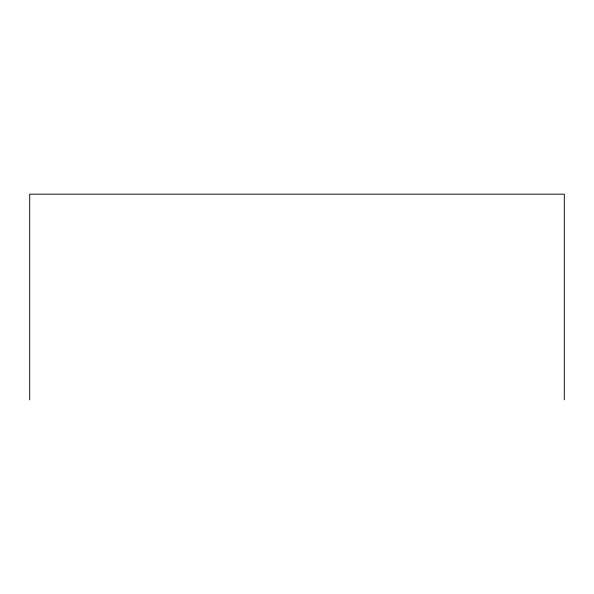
<?xml version="1.0" encoding="UTF-8"?>
<svg xmlns="http://www.w3.org/2000/svg" width="594" height="594" viewBox="0 0 594 594"><rect width="100%" height="100%" fill="white"/><g stroke="black" fill="none" stroke-linecap="round" stroke-linejoin="round"><path stroke-width="0.89" d="M564.3 399.829L564.3 194.171L29.7 194.171L29.7 399.829"/></g></svg>
